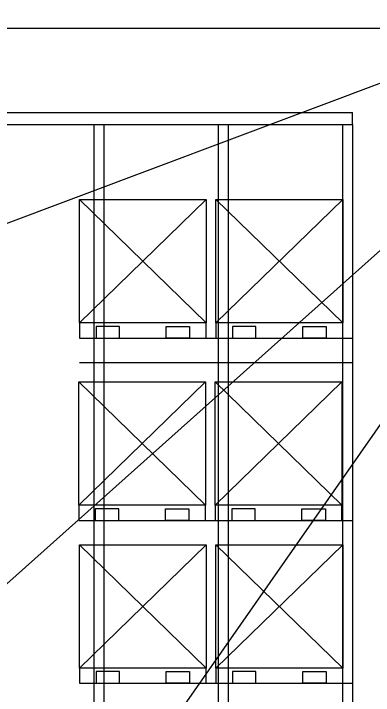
# Model space of a CAD drawing. Extents: x 0 to 210250, y -124674 to 148500.
# Drawn here: x 185052 to 188741, y -103519 to -96526 of the extents above; entities that cross this region are included whole.
import ezdxf

# ---------------------------------------------------------------- set-up
doc = ezdxf.new("R2010")
doc.units = 0
doc.header["$LTSCALE"] = 400
doc.layers.get('0').update_dxf_attribs({"linetype": 'CONTINUOUS'})
for name, color, linetype in [('DIM', 2, 'CONTINUOUS'), ('pallrt', 30, 'CONTINUOUS'), ('WALL', 2, 'CONTINUOUS')]:
    doc.layers.add(name, color=color, linetype=linetype)
doc.styles.add('CHINESET', font='romans.shx', dxfattribs={"bigfont": 'chineset.shx'})
doc.styles.get("Standard").update_dxf_attribs({"font": 'ISOCP.SHX', "bigfont": 'CHINESET.SHX'})
doc.dimstyles.new('AM_ISO$7', dxfattribs={"dimscale": 300, "dimtxt": 3.5, "dimasz": 3.5, "dimexe": 1, "dimexo": 1, "dimgap": 1.5, "dimtad": 1, "dimdsep": 46, "dimtxsty": 'Standard', "dimcen": 0, "dimclrd": 256, "dimclre": 256, "dimclrt": 256, "dimadec": 0, "dimazin": 2, "dimtp": 0.1, "dimtm": 0.1, "dimtfac": 0.71, "dimtmove": 0, "dimatfit": 3, "dimfxl": 0, "dimlwd": -1, "dimlwe": -1, "dimarcsym": 0})

# ---------------------------------------------------------------- blocks, each defined once
blk = doc.blocks.new('A$C59AC08B8')
at = {"layer": 'WALL', "linetype": 'Continuous'}
blk.add_line((4700.14, 642.43), (4700.14, -1176.08), dxfattribs=at)
blk = doc.blocks.new('A$C36BB638E')
at = {"layer": 'pallrt'}
for p, q in [((-550, 1420), (750, 155)), ((-550, 155), (750, 1420))]:
    blk.add_line(p, q, dxfattribs=at)
for points in [[(-550, 155), (750, 155), (750, 1420), (-550, 1420)], [(-550, 155), (750, 155), (750, 0), (-550, 0)], [(-380, -0.8), (-140, -0.8), (-140, 118.7), (-380, 118.7)], [(580, -0.8), (340, -0.8), (340, 118.7), (580, 118.7)]]:
    blk.add_lwpolyline(points, close=True, dxfattribs=at)

msp = doc.modelspace()

# ---------------------------------------------------------------- linework, layer by layer
for p, q in [((181426.643, -97538.335), (188526.643, -97538.335)), ((188526.643, -97663.335), (188526.643, -97538.335)), ((181426.643, -97663.335), (188476.643, -97663.335)), ((185726.643, -99853.335), (188526.643, -99853.335)), ((185719.166, -101723.335), (188519.166, -101723.335)), ((185726.643, -103393.335), (188526.643, -103393.335))]:
    msp.add_line(p, q)
for points in [[(185976.643, -120303.335), (185876.643, -120303.335), (185876.643, -97663.335), (185976.643, -97663.335)], [(187251.643, -120303.335), (187151.643, -120303.335), (187151.643, -97663.335), (187251.643, -97663.335)], [(188526.643, -120303.335), (188426.643, -120303.335), (188426.643, -97663.335), (188526.643, -97663.335)]]:
    msp.add_lwpolyline(points, close=True)
at = {"layer": 'DIM'}
msp.add_line((185726.643, -100103.335), (188526.643, -100103.335), dxfattribs=at)

# ---------------------------------------------------------------- block references
at = {"color": 0, "xscale": 10, "yscale": 10, "zscale": 10, "rotation": 90}
msp.add_blockref('A$C59AC08B8', (177765.854, -143675.994), dxfattribs=at)
at = {"layer": 'pallrt', "xscale": -1}
for p in [(186476.643, -99853.335), (187876.643, -99853.335), (186469.166, -101723.335), (187869.166, -101723.335), (186476.643, -103393.335), (187876.643, -103393.335)]:
    msp.add_blockref('A$C36BB638E', p, dxfattribs=at)

# ---------------------------------------------------------------- leaders
at = {"layer": 'DIM'}
for points in [[(180776.643, -106127.098), (192131.742, -95990.951), (199320.583, -95990.951)], [(180781.643, -100253.335), (192131.742, -95990.951), (199320.583, -95990.951)], [(180781.643, -112237.747), (192131.742, -95990.951), (199320.583, -95990.951)]]:
    msp.add_leader(points, dimstyle='AM_ISO$7', override={"dimscale": 250, "dimtxt": 3, "dimasz": 3, "dimgap": 1, "dimtad": 1, "dimtxsty": 'CHINESET', "dimclrt": 256, "dimtdec": 2}, dxfattribs=at)

doc.saveas('drawing.dxf')
